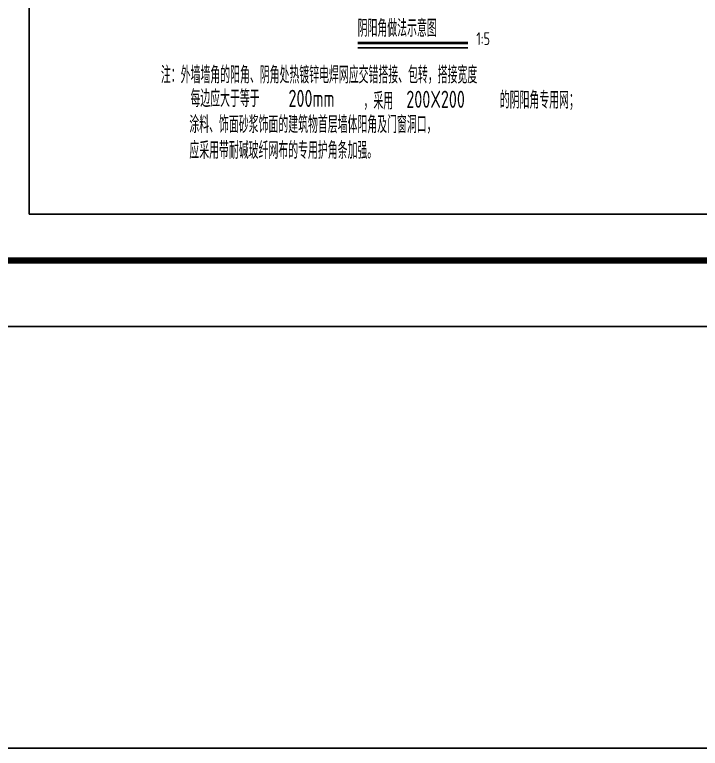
# Model space of a CAD drawing. Extents: x 1188826 to 1909461, y 608442 to 1651179.
# Drawn here: x 1323404 to 1333786, y 1307860 to 1318966 of the extents above; entities that cross this region are included whole.
import ezdxf

# ---------------------------------------------------------------- set-up
doc = ezdxf.new("R2010")
doc.units = 0
doc.header["$LTSCALE"] = 1000
doc.header["$MEASUREMENT"] = 0
for name, color, linetype in [('Defpoint', 7, 'Continuous'), ('PUB_DIM', 3, 'Continuous'), ('PUB_TEXT', 4, 'Continuous'), ('图框', 140, 'Continuous')]:
    doc.layers.add(name, color=color, linetype=linetype)
doc.layers.add('DIM_MODI', color=1, linetype='Continuous', plot=False)
doc.layers.add('WALL', color=9, linetype='Continuous', lineweight=40)
doc.styles.get("Standard").update_dxf_attribs({"font": 'gbenor.shx', "bigfont": 'gbcbig.shx'})

# ---------------------------------------------------------------- blocks, each defined once
blk = doc.blocks.new('21412412431')
at = {"layer": 'Defpoint', "color": 252}
for p, q in [((0, 20418.4), (0, 0)), ((-1.2, 0), (33412.5, 0))]:
    blk.add_line(p, q, dxfattribs=at)
at = {"layer": 'PUB_DIM', "const_width": 44.8}
blk.add_lwpolyline([(5905.6, 3077.6), (7887.4, 3077.6)], dxfattribs=at)
at = {"layer": 'PUB_DIM'}
blk.add_lwpolyline([(5905.6, 2988), (7887.4, 2988)], dxfattribs=at)
at = {"layer": 'PUB_TEXT', "width": 0.8}
for s, height, p in [('阴阳角做法示意图', 308.65, (5905.6, 3187.6)), ('1:5', 231.49, (8040.6, 3039.3)), ('注：外墙墙角的阳角、阴角处热镀锌电焊网应交错搭接、包转，搭接宽度', 308.652, (2367.4, 2349.3)), ('每边应大于等于', 308.65, (2898.5, 1924.2)), ('200mm', 308.65, (4661.3, 1927.3)), ('，采用', 308.65, (6010.5, 1882.1)), ('200X200', 308.65, (6780.2, 1910.7)), ('的阴阳角专用网；', 308.65, (8461.1, 1896.2)), ('涂料、饰面砂浆饰面的建筑物首层墙体阳角及门窗洞口，', 308.652, (2879.1, 1456.3)), ('应采用带耐碱玻纤网布的专用护角条加强。', 308.652, (2879.1, 992.5))]:
    blk.add_text(s, height=height, dxfattribs=at).set_placement(p)

msp = doc.modelspace()

# ---------------------------------------------------------------- linework, layer by layer
at = {"layer": 'DIM_MODI'}
msp.add_lwpolyline([(1228013, 1538844), (1394492, 1538844), (1394492, 1307860), (1228013, 1307860)], close=True, dxfattribs=at)
at = {"layer": '图框'}
msp.add_lwpolyline([(1278970, 1373644), (1363070, 1373644), (1363070, 1314244), (1278970, 1314244)], close=True, dxfattribs=at)
msp.add_lwpolyline([(1278970, 1373644), (1363070, 1373644), (1363070, 1314244), (1278970, 1314244)], close=True, dxfattribs=at)
at = {"layer": '图框', "const_width": 100}
msp.add_lwpolyline([(1362070, 1315244), (1362070, 1372644), (1281470, 1372644), (1281470, 1315244)], close=True, dxfattribs=at)

# ---------------------------------------------------------------- block references
at = {"layer": 'WALL', "xscale": 0.8419950000000002, "yscale": 0.8419950000000002, "zscale": 0.8419950000000002}
msp.add_blockref('21412412431', (1323625, 1315946), dxfattribs=at)

doc.saveas('drawing.dxf')
